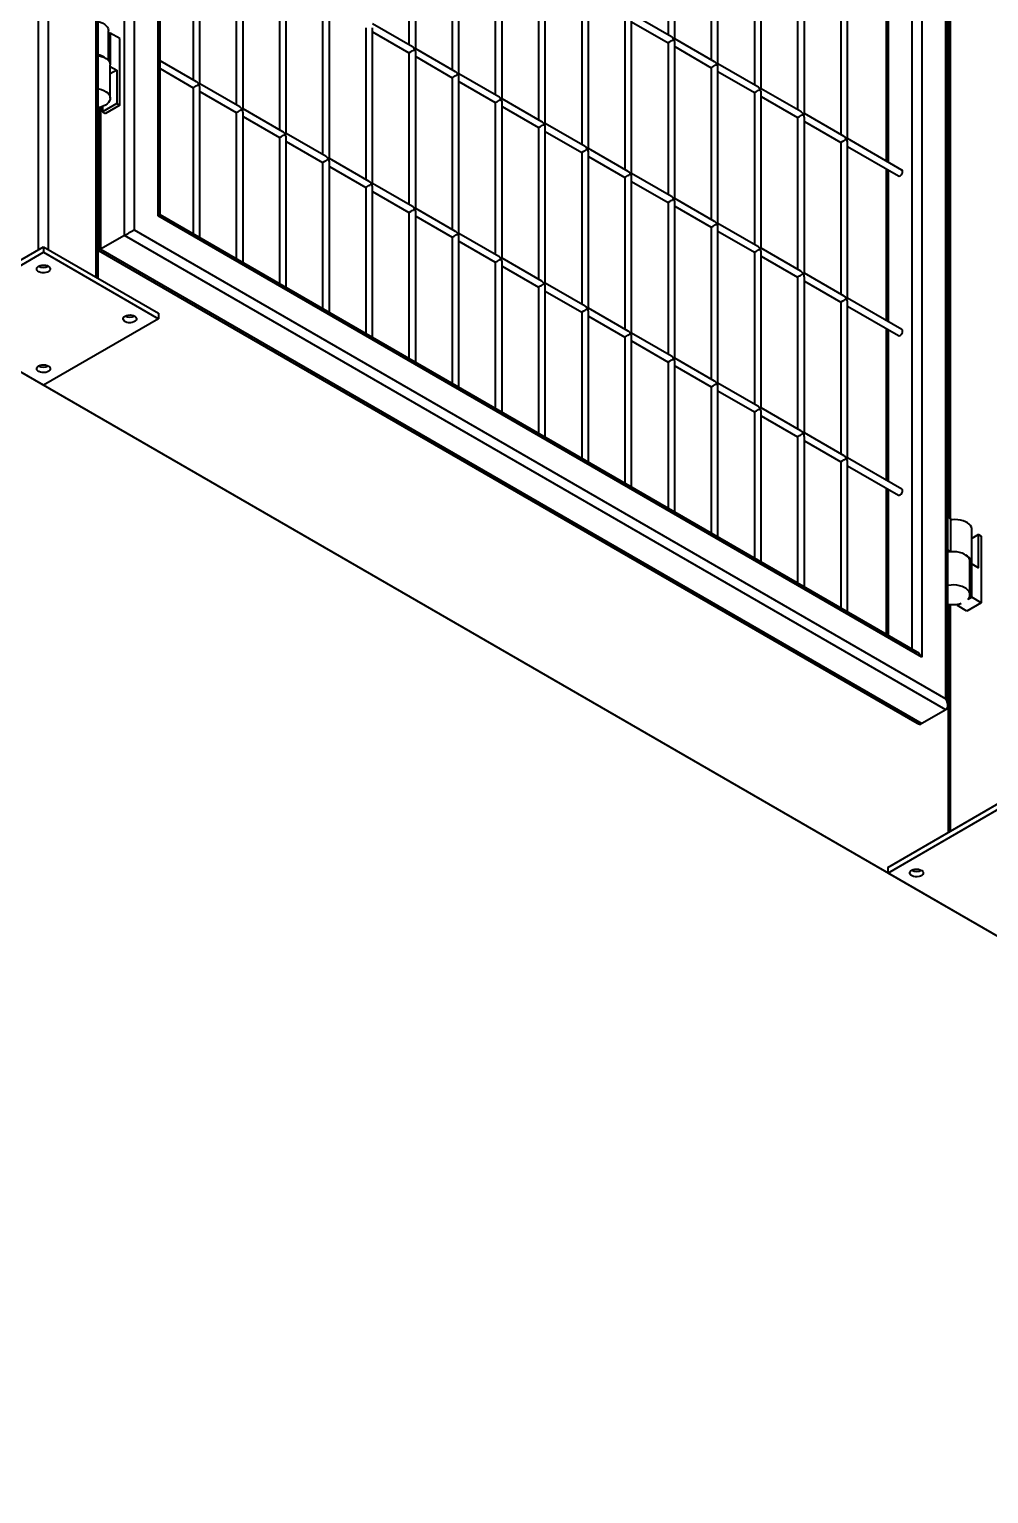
# Model space of a CAD drawing. Header units: millimetres. Extents: x 0 to 297, y 0 to 210.
# Drawn here: x 198.3 to 205.37, y 72.21 to 82.99 of the extents above; entities that cross this region are included whole.
import ezdxf

# ---------------------------------------------------------------- set-up
doc = ezdxf.new("R2010")
doc.units = ezdxf.units.MM
doc.layers.add('轮廓实线层', color=7, linetype='Continuous', lineweight=40)

msp = doc.modelspace()

# ---------------------------------------------------------------- linework, layer by layer
at = {"layer": '轮廓实线层', "color": 8, "linetype": 'Continuous', "lineweight": 40}
for p, q in [((198.3703, 81.3714), (198.3703, 97.4573)), ((198.441, 97.4573), (198.441, 81.3714)), ((198.7946, 81.1673), (198.7946, 97.2532)), ((204.8085, 78.427), (204.8085, 92.5362)), ((205.0878, 91.0056), (205.0878, 79.392)), ((204.6317, 83.1335), (204.6317, 82.0154)), ((198.8264, 82.4208), (198.8264, 81.3736)), ((204.6317, 81.9577), (204.6317, 80.8396)), ((204.6317, 80.7818), (204.6317, 79.6638)), ((204.6317, 79.606), (204.6317, 78.529)), ((205.0878, 78.7575), (205.0878, 77.0853))]:
    msp.add_line(p, q, dxfattribs=at)
at = {"layer": '轮廓实线层', "color": 7, "linetype": 'Continuous', "lineweight": 40}
for p, q in [((198.8092, 81.1589), (198.8092, 97.2328)), ((199.0031, 81.4756), (199.0031, 96.1734)), ((199.0739, 96.1326), (199.0739, 81.5165)), ((199.2506, 81.6186), (199.2506, 95.8264)), ((199.2653, 81.627), (199.2653, 95.7771)), ((205.056, 78.0631), (205.056, 92.6791)), ((205.0706, 78.0138), (205.0706, 92.6876)), ((204.8792, 92.5771), (204.8792, 78.3692)), ((205.0732, 91.0076), (205.0732, 79.4005)), ((212.5478, 72.2072), (183.5564, 88.9436)), ((203.0087, 84.0705), (203.0087, 82.9524)), ((203.0587, 82.9235), (203.0587, 84.0705)), ((201.0995, 83.9968), (201.0995, 82.8787)), ((201.1495, 82.8498), (201.1495, 83.9968)), ((201.4177, 83.8131), (201.4177, 82.695)), ((201.4677, 82.6661), (201.4677, 83.8131)), ((203.3269, 83.8868), (203.3269, 82.7687)), ((203.3769, 82.7398), (203.3769, 83.8868)), ((199.5085, 83.7394), (199.5085, 82.6213)), ((199.5585, 82.5925), (199.5585, 83.7394)), ((203.6451, 83.7031), (203.6451, 82.585)), ((203.6951, 82.5561), (203.6951, 83.7031)), ((201.7359, 83.6294), (201.7359, 82.5113)), ((201.7859, 82.4824), (201.7859, 83.6294)), ((199.8267, 83.5557), (199.8267, 82.4376)), ((199.8767, 82.4088), (199.8767, 83.5557)), ((203.9633, 83.5194), (203.9633, 82.4013)), ((204.0133, 82.3724), (204.0133, 83.5194)), ((202.0541, 83.4457), (202.0541, 82.3276)), ((202.1041, 82.2988), (202.1041, 83.4457)), ((200.1449, 83.372), (200.1449, 82.254)), ((200.1949, 82.2251), (200.1949, 83.372)), ((204.2814, 83.3357), (204.2814, 82.2176)), ((204.3314, 82.1887), (204.3314, 83.3357)), ((200.4631, 83.1883), (200.4631, 82.0703)), ((200.5131, 82.0414), (200.5131, 83.1883)), ((202.3723, 83.262), (202.3723, 82.1439)), ((202.4223, 82.1151), (202.4223, 83.262)), ((202.6905, 83.0783), (202.6905, 81.9602)), ((203.0337, 82.9379), (202.7405, 83.1072)), ((202.7405, 81.9314), (202.7405, 83.0783)), ((204.6171, 83.1419), (204.6171, 82.0238)), ((198.8842, 82.7644), (198.8842, 82.9842)), ((198.8971, 82.9658), (198.8842, 82.9584)), ((198.8971, 82.9658), (198.8971, 82.7413)), ((198.9678, 82.925), (198.8971, 82.9658)), ((200.7813, 83.0047), (200.7813, 81.8866)), ((201.1245, 82.8643), (200.8313, 83.0335)), ((200.8313, 81.8577), (200.8313, 83.0047)), ((200.8313, 82.9758), (201.0995, 82.821)), ((202.7405, 83.0495), (203.0087, 82.8946)), ((198.9678, 82.4351), (198.9678, 82.925)), ((201.4427, 82.6806), (201.1495, 82.8498)), ((203.0087, 82.8946), (203.0087, 81.7765)), ((203.3519, 82.7542), (203.0587, 82.9235)), ((203.0587, 81.7477), (203.0587, 82.8946)), ((203.0587, 82.8658), (203.3269, 82.7109)), ((199.5335, 82.6069), (199.2653, 82.7617)), ((201.0995, 82.821), (201.0995, 81.7029)), ((201.1495, 81.674), (201.1495, 82.821)), ((201.1495, 82.7921), (201.4177, 82.6373)), ((203.6701, 82.5706), (203.3769, 82.7398)), ((198.8983, 82.4861), (198.8983, 82.7311)), ((198.8983, 82.7201), (198.9466, 82.6923)), ((198.9466, 82.6923), (198.8983, 82.6644)), ((198.9466, 82.6923), (198.9466, 82.4473)), ((199.2653, 82.704), (199.5085, 82.5636)), ((201.4177, 82.6373), (201.4177, 81.5192)), ((201.7609, 82.4969), (201.4677, 82.6661)), ((201.4677, 81.4903), (201.4677, 82.6373)), ((203.3269, 82.7109), (203.3269, 81.5929)), ((203.3769, 81.564), (203.3769, 82.7109)), ((203.3769, 82.6821), (203.6451, 82.5272)), ((199.5085, 82.5636), (199.5085, 81.4866)), ((199.8517, 82.4232), (199.5585, 82.5925)), ((199.5585, 81.4578), (199.5585, 82.5636)), ((199.5585, 82.5347), (199.8267, 82.3799)), ((201.4677, 82.6084), (201.7359, 82.4536)), ((203.6451, 82.5272), (203.6451, 81.4092)), ((203.9882, 82.3869), (203.6951, 82.5561)), ((203.6951, 81.3803), (203.6951, 82.5272)), ((198.8117, 82.4174), (198.8117, 81.3651)), ((198.9466, 82.4473), (198.8405, 82.3861)), ((198.8405, 82.4253), (198.8405, 82.3861)), ((198.9678, 82.4351), (198.8617, 82.3739)), ((198.9466, 82.4473), (198.9678, 82.4351)), ((200.1699, 82.2395), (199.8767, 82.4088)), ((201.7359, 82.4536), (201.7359, 81.3355)), ((202.0791, 82.3132), (201.7859, 82.4824)), ((201.7859, 81.3066), (201.7859, 82.4536)), ((201.7859, 82.4247), (202.0541, 82.2699)), ((203.6951, 82.4984), (203.9633, 82.3436)), ((198.8405, 82.3861), (198.8617, 82.3739)), ((199.8267, 82.3799), (199.8267, 81.3029)), ((199.8767, 81.2741), (199.8767, 82.3799)), ((199.8767, 82.351), (200.1449, 82.1962)), ((203.9633, 82.3436), (203.9633, 81.2255)), ((204.3064, 82.2032), (204.0133, 82.3724)), ((204.0133, 81.1966), (204.0133, 82.3436)), ((204.0133, 82.3147), (204.2814, 82.1599)), ((200.1449, 82.1962), (200.1449, 81.1192)), ((200.4881, 82.0558), (200.1949, 82.2251)), ((200.1949, 81.0904), (200.1949, 82.1962)), ((202.0541, 82.2699), (202.0541, 81.1518)), ((202.3973, 82.1295), (202.1041, 82.2988)), ((202.1041, 81.1229), (202.1041, 82.2699)), ((202.1041, 82.241), (202.3723, 82.0862)), ((200.1949, 82.1674), (200.4631, 82.0125)), ((202.3723, 82.0862), (202.3723, 80.9681)), ((202.7155, 81.9458), (202.4223, 82.1151)), ((202.4223, 80.9392), (202.4223, 82.0862)), ((204.2814, 82.1599), (204.2814, 81.0418)), ((204.7326, 81.9572), (204.3314, 82.1887)), ((204.3314, 81.0129), (204.3314, 82.1599)), ((204.3314, 82.131), (204.7076, 81.9138)), ((200.4631, 82.0125), (200.4631, 80.9355)), ((200.8063, 81.8721), (200.5131, 82.0414)), ((200.5131, 80.9067), (200.5131, 82.0125)), ((200.5131, 81.9837), (200.7813, 81.8288)), ((202.4223, 82.0573), (202.6905, 81.9025)), ((202.6905, 81.9025), (202.6905, 80.7844)), ((203.0337, 81.7621), (202.7405, 81.9314)), ((202.7405, 80.7556), (202.7405, 81.9025)), ((202.7405, 81.8736), (203.0087, 81.7188)), ((204.6171, 81.9661), (204.6171, 80.848)), ((200.7813, 81.8288), (200.7813, 80.7519)), ((201.1245, 81.6884), (200.8313, 81.8577)), ((200.8313, 80.723), (200.8313, 81.8288)), ((200.8313, 81.8), (201.0995, 81.6451)), ((201.4427, 81.5048), (201.1495, 81.674)), ((203.0087, 81.7188), (203.0087, 80.6007)), ((203.3519, 81.5784), (203.0587, 81.7477)), ((203.0587, 80.5719), (203.0587, 81.7188)), ((203.0587, 81.6899), (203.3269, 81.5351)), ((204.8792, 78.3692), (199.2506, 81.6186)), ((204.8438, 78.4066), (199.2653, 81.627)), ((201.0995, 81.6451), (201.0995, 80.5682)), ((201.1495, 80.5393), (201.1495, 81.6451)), ((201.1495, 81.6163), (201.4177, 81.4615)), ((203.6701, 81.3947), (203.3769, 81.564)), ((199.0031, 81.4756), (198.8264, 81.3736)), ((205.056, 77.9814), (199.0031, 81.4756)), ((199.0739, 81.5165), (205.056, 78.0631)), ((201.4177, 81.4615), (201.4177, 80.3845)), ((201.7609, 81.3211), (201.4677, 81.4903)), ((201.4677, 80.3556), (201.4677, 81.4615)), ((203.3269, 81.5351), (203.3269, 80.417)), ((203.3769, 80.3882), (203.3769, 81.5351)), ((203.3769, 81.5063), (203.6451, 81.3514)), ((197.5571, 80.902), (198.4056, 81.3918)), ((197.5571, 80.8612), (198.4056, 81.351)), ((198.4056, 81.3918), (198.4056, 81.351)), ((198.4056, 81.3918), (199.2542, 80.902)), ((198.4056, 81.351), (199.2542, 80.8612)), ((198.8117, 81.3651), (204.8439, 77.8829)), ((198.8264, 81.3736), (204.8792, 77.8794)), ((201.4677, 81.4326), (201.7359, 81.2778)), ((203.6451, 81.3514), (203.6451, 80.2333)), ((203.9882, 81.211), (203.6951, 81.3803)), ((203.6951, 80.2045), (203.6951, 81.3514)), ((201.7359, 81.2778), (201.7359, 80.2008)), ((202.0791, 81.1374), (201.7859, 81.3066)), ((201.7859, 80.1719), (201.7859, 81.2778)), ((201.7859, 81.2489), (202.0541, 81.0941)), ((203.6951, 81.3226), (203.9633, 81.1677)), ((202.3973, 80.9537), (202.1041, 81.1229)), ((203.9633, 81.1677), (203.9633, 80.0497)), ((204.3064, 81.0273), (204.0133, 81.1966)), ((204.0133, 80.0208), (204.0133, 81.1677)), ((204.0133, 81.1389), (204.2814, 80.984)), ((202.0541, 81.0941), (202.0541, 80.0171)), ((202.1041, 79.9882), (202.1041, 81.0941)), ((202.1041, 81.0652), (202.3723, 80.9104)), ((204.7326, 80.7813), (204.3314, 81.0129)), ((199.2542, 80.902), (199.2542, 80.8612)), ((202.3723, 80.9104), (202.3723, 79.8334)), ((202.7155, 80.77), (202.4223, 80.9392)), ((202.4223, 79.8045), (202.4223, 80.9104)), ((204.2814, 80.984), (204.2814, 79.866)), ((204.3314, 79.8371), (204.3314, 80.984)), ((204.3314, 80.9552), (204.7076, 80.738)), ((198.4056, 80.3713), (197.5571, 80.8612)), ((199.2542, 80.8612), (198.4056, 80.3713)), ((202.4223, 80.8815), (202.6905, 80.7267)), ((202.6905, 80.7267), (202.6905, 79.6497)), ((203.0337, 80.5863), (202.7405, 80.7556)), ((202.7405, 79.6208), (202.7405, 80.7267)), ((202.7405, 80.6978), (203.0087, 80.543)), ((204.6171, 80.7903), (204.6171, 79.6722)), ((203.0087, 80.543), (203.0087, 79.466)), ((203.3519, 80.4026), (203.0587, 80.5719)), ((203.0587, 79.4371), (203.0587, 80.543)), ((203.0587, 80.5141), (203.3269, 80.3593)), ((203.3269, 80.3593), (203.3269, 79.2823)), ((203.6701, 80.2189), (203.3769, 80.3882)), ((203.3769, 79.2535), (203.3769, 80.3593)), ((203.3769, 80.3304), (203.6451, 80.1756)), ((203.6451, 80.1756), (203.6451, 79.0986)), ((203.9882, 80.0352), (203.6951, 80.2045)), ((203.6951, 79.0698), (203.6951, 80.1756)), ((203.6951, 80.1467), (203.9633, 79.9919)), ((203.9633, 79.9919), (203.9633, 78.9149)), ((204.3064, 79.8515), (204.0133, 80.0208)), ((204.0133, 78.8861), (204.0133, 79.9919)), ((204.0133, 79.9631), (204.2814, 79.8082)), ((204.7326, 79.6055), (204.3314, 79.8371)), ((204.2814, 79.8082), (204.2814, 78.7312)), ((204.3314, 78.7024), (204.3314, 79.8082)), ((204.3314, 79.7794), (204.7076, 79.5622)), ((204.6171, 79.6145), (204.6171, 78.5375)), ((205.0706, 79.4019), (205.0913, 79.39)), ((205.0913, 79.39), (205.0913, 79.145)), ((205.2482, 79.0654), (205.2482, 79.3104)), ((205.2964, 79.2716), (205.2482, 79.2437)), ((205.2964, 79.0266), (205.2964, 79.2716)), ((205.2964, 79.2716), (205.3176, 79.2593)), ((205.3176, 79.2593), (205.3176, 78.7694)), ((205.0913, 79.145), (205.0706, 79.157)), ((205.234, 78.8286), (205.234, 79.0736)), ((205.2469, 79.0552), (205.234, 79.0478)), ((205.2469, 78.8102), (205.2469, 79.0552)), ((205.2469, 79.0552), (205.2964, 79.0266)), ((205.0732, 78.7595), (205.0732, 77.0768)), ((205.1691, 78.7653), (205.1408, 78.749)), ((205.1408, 78.749), (205.1408, 78.7588)), ((205.2115, 78.7082), (205.1408, 78.749)), ((205.3176, 78.7694), (205.2115, 78.7082)), ((205.2469, 78.8102), (205.2186, 78.7939)), ((205.3176, 78.7694), (205.2469, 78.8102)), ((205.056, 77.9814), (204.8792, 77.8794)), ((204.6282, 76.8199), (205.4767, 77.3098)), ((204.6282, 76.7791), (205.4767, 77.269)), ((204.6282, 76.8199), (204.6282, 76.7791)), ((205.4767, 76.2893), (204.6282, 76.7791))]:
    msp.add_line(p, q, dxfattribs=at)
at = {"layer": '轮廓实线层', "color": 7, "linetype": 'Continuous', "lineweight": 40, "flags": 128}
for points in [[(198.8092, 83.0503), (198.8255, 83.0454), (198.8423, 83.0381), (198.8568, 83.0293), (198.8685, 83.0192), (198.8771, 83.0082), (198.8824, 82.9965), (198.8842, 82.9844), (198.8842, 82.9842)], [(198.8092, 82.8002), (198.8149, 82.7991), (198.834, 82.7942), (198.8515, 82.7874), (198.8667, 82.7791), (198.8793, 82.7694), (198.8889, 82.7586), (198.8952, 82.747), (198.8981, 82.735), (198.8983, 82.7311)], [(198.8092, 82.5552), (198.8149, 82.5542), (198.834, 82.5492), (198.8515, 82.5424), (198.8667, 82.5341), (198.8793, 82.5244), (198.8889, 82.5136), (198.8952, 82.5021), (198.8981, 82.4901), (198.8975, 82.478), (198.8934, 82.4661), (198.8859, 82.4548), (198.8753, 82.4443), (198.8617, 82.4351), (198.8457, 82.4273), (198.8276, 82.4211), (198.8092, 82.417)], [(204.7076, 81.9138), (204.7133, 81.9127), (204.7201, 81.9151)], [(204.7201, 81.9151), (204.7269, 81.9205), (204.7326, 81.9283), (204.7364, 81.9371), (204.7378, 81.9457), (204.7364, 81.9527), (204.7326, 81.9572), (204.7326, 81.9572)], [(198.3703, 81.2489), (198.3811, 81.2537), (198.3938, 81.2566), (198.4073, 81.2574), (198.4208, 81.2561), (198.4331, 81.2527), (198.4433, 81.2475), (198.4508, 81.2409), (198.4549, 81.2334), (198.4554, 81.2256), (198.4522, 81.218), (198.4455, 81.2111), (198.4359, 81.2055), (198.424, 81.2017), (198.4108, 81.1998), (198.3971, 81.2001), (198.3842, 81.2025), (198.3728, 81.2068), (198.3638, 81.2127), (198.358, 81.2198), (198.3557, 81.2276), (198.3571, 81.2354), (198.3621, 81.2427), (198.3703, 81.2489)], [(199.0067, 80.8816), (199.0175, 80.8863), (199.0302, 80.8892), (199.0437, 80.89), (199.0572, 80.8887), (199.0695, 80.8853), (199.0797, 80.8801), (199.0872, 80.8736), (199.0913, 80.8661), (199.0918, 80.8582), (199.0886, 80.8506), (199.0819, 80.8437), (199.0723, 80.8382), (199.0604, 80.8343), (199.0472, 80.8324), (199.0335, 80.8327), (199.0206, 80.8351), (199.0092, 80.8394), (199.0002, 80.8453), (198.9944, 80.8524), (198.9921, 80.8602), (198.9935, 80.868), (198.9985, 80.8753), (199.0067, 80.8816)], [(204.7076, 80.738), (204.7133, 80.7369), (204.7201, 80.7393)], [(204.7201, 80.7393), (204.7269, 80.7447), (204.7326, 80.7525), (204.7364, 80.7613), (204.7378, 80.7699), (204.7364, 80.7769), (204.7326, 80.7813), (204.7326, 80.7813)], [(198.3703, 80.5142), (198.3811, 80.5189), (198.3938, 80.5218), (198.4073, 80.5226), (198.4208, 80.5213), (198.4331, 80.5179), (198.4433, 80.5127), (198.4508, 80.5062), (198.4549, 80.4987), (198.4554, 80.4908), (198.4522, 80.4832), (198.4455, 80.4763), (198.4359, 80.4708), (198.424, 80.4669), (198.4108, 80.4651), (198.3971, 80.4653), (198.3842, 80.4677), (198.3728, 80.472), (198.3638, 80.4779), (198.358, 80.485), (198.3557, 80.4928), (198.3571, 80.5006), (198.3621, 80.5079), (198.3703, 80.5142)], [(204.7201, 79.5634), (204.7269, 79.5689), (204.7326, 79.5766), (204.7364, 79.5855), (204.7378, 79.5941), (204.7364, 79.6011), (204.7326, 79.6055), (204.7326, 79.6055)], [(204.7076, 79.5622), (204.7133, 79.5611), (204.7201, 79.5634)], [(205.2482, 79.3104), (205.248, 79.3143), (205.2451, 79.3263), (205.2387, 79.3379), (205.2291, 79.3487), (205.2165, 79.3583), (205.2013, 79.3667), (205.1839, 79.3734), (205.1647, 79.3784), (205.1444, 79.3815), (205.1235, 79.3825), (205.1026, 79.3815), (205.0913, 79.3801)], [(205.234, 79.0736), (205.234, 79.0738), (205.2322, 79.0858), (205.2269, 79.0976), (205.2183, 79.1086), (205.2066, 79.1187), (205.1921, 79.1275), (205.1754, 79.1347), (205.1567, 79.1403), (205.1367, 79.1439), (205.1159, 79.1456), (205.0949, 79.1453), (205.0743, 79.1429), (205.0706, 79.1422)], [(205.2469, 79.0552), (205.2474, 79.0573), (205.248, 79.0694), (205.2451, 79.0814), (205.2387, 79.0929), (205.2291, 79.1037), (205.2165, 79.1134), (205.2042, 79.1203)], [(205.2186, 78.7939), (205.2271, 78.805), (205.2323, 78.8167), (205.234, 78.8288), (205.2322, 78.8409), (205.2269, 78.8526), (205.2183, 78.8636), (205.2066, 78.8737), (205.1921, 78.8825), (205.1754, 78.8898), (205.1567, 78.8953), (205.1367, 78.899), (205.1159, 78.9006), (205.0949, 78.9003), (205.0743, 78.8979), (205.0706, 78.8973)], [(204.805, 76.7995), (204.8158, 76.8043), (204.8285, 76.8072), (204.842, 76.808), (204.8554, 76.8066), (204.8677, 76.8033), (204.878, 76.7981), (204.8855, 76.7915), (204.8896, 76.784), (204.8901, 76.7762), (204.8868, 76.7685), (204.8802, 76.7617), (204.8705, 76.7561), (204.8587, 76.7523), (204.8454, 76.7504), (204.8318, 76.7507), (204.8188, 76.753), (204.8075, 76.7574), (204.7985, 76.7633), (204.7927, 76.7704), (204.7903, 76.7781), (204.7917, 76.7859), (204.7967, 76.7933), (204.805, 76.7995)]]:
    msp.add_lwpolyline(points, dxfattribs=at)
at = {"layer": '轮廓实线层', "color": 7, "linetype": 'Continuous', "lineweight": 40}
for centre, radius, start, end in [((198.7763, 82.6663), 0.1429, 56.90355, 76.70887), ((198.4056, 81.3155), 0.0753, 242.01037, 297.98884), ((199.042, 80.9481), 0.0753, 242.01512, 297.98503), ((198.4056, 80.5807), 0.0753, 242.01531, 297.98487), ((205.1089, 78.9634), 0.207, 259.35903, 286.92013), ((204.8403, 76.8661), 0.0753, 242.01516, 297.98502)]:
    msp.add_arc(centre, radius, start, end, dxfattribs=at)
for centre, major_axis, ratio, start_param, end_param in [((201.1245, 82.8354), (0.025, 0.0144), 0.0000704, 3.141552, 5.4977465), ((201.1245, 82.8354), (-0.0177, 0.0306), 0.5773346, 4.7123483, 5.4978278), ((201.1245, 82.8354), (0.025, 0.0144), 0.0000704, 5.4977465, 6.2831447), ((201.1245, 82.8354), (-0.0177, 0.0306), 0.5773346, 3.9269502, 4.7123483), ((203.0337, 82.9091), (0.025, 0.0144), 0.0000704, 3.141552, 5.4977465), ((203.0337, 82.9091), (-0.0177, 0.0306), 0.5773346, 4.7123483, 5.4978278), ((203.0337, 82.9091), (0.025, 0.0144), 0.0000704, 5.4977465, 6.2831447), ((203.0337, 82.9091), (-0.0177, 0.0306), 0.5773346, 3.9269502, 4.7123483), ((203.3519, 82.7254), (0.025, 0.0144), 0.0000704, 3.141552, 5.4977465), ((203.3519, 82.7254), (-0.0177, 0.0306), 0.5773346, 4.7123483, 5.4978278), ((203.3519, 82.7254), (0.025, 0.0144), 0.0000704, 5.4977465, 6.2831447), ((203.3519, 82.7254), (-0.0177, 0.0306), 0.5773346, 3.9269502, 4.7123483), ((201.4427, 82.6517), (0.025, 0.0144), 0.0000704, 3.141552, 5.4977465), ((201.4427, 82.6517), (-0.0177, 0.0306), 0.5773346, 4.7123483, 5.4978278), ((201.4427, 82.6517), (0.025, 0.0144), 0.0000704, 5.4977465, 6.2831447), ((201.4427, 82.6517), (-0.0177, 0.0306), 0.5773346, 3.9269502, 4.7123483), ((199.5335, 82.578), (0.025, 0.0144), 0.0000704, 3.141552, 5.4977465), ((199.5335, 82.578), (-0.0177, 0.0306), 0.5773346, 4.7123483, 5.4978278), ((199.5335, 82.578), (0.025, 0.0144), 0.0000704, 5.4977465, 6.2831447), ((199.5335, 82.578), (-0.0177, 0.0306), 0.5773346, 3.9269502, 4.7123483), ((203.6701, 82.5417), (0.025, 0.0144), 0.0000704, 3.141552, 5.4977465), ((203.6701, 82.5417), (-0.0177, 0.0306), 0.5773346, 4.7123483, 5.4978278), ((203.6701, 82.5417), (0.025, 0.0144), 0.0000704, 5.4977465, 6.2831447), ((203.6701, 82.5417), (-0.0177, 0.0306), 0.5773346, 3.9269502, 4.7123483), ((199.8517, 82.3943), (-0.0177, 0.0306), 0.5773346, 4.7123483, 5.4978278), ((199.8517, 82.3943), (0.025, 0.0144), 0.0000704, 5.4977465, 6.2831447), ((201.7609, 82.468), (0.025, 0.0144), 0.0000704, 3.141552, 5.4977465), ((201.7609, 82.468), (-0.0177, 0.0306), 0.5773346, 4.7123483, 5.4978278), ((201.7609, 82.468), (0.025, 0.0144), 0.0000704, 5.4977465, 6.2831447), ((201.7609, 82.468), (-0.0177, 0.0306), 0.5773346, 3.9269502, 4.7123483), ((199.8517, 82.3943), (0.025, 0.0144), 0.0000704, 3.141552, 5.4977465), ((199.8517, 82.3943), (-0.0177, 0.0306), 0.5773346, 3.9269502, 4.7123483), ((202.0791, 82.2843), (-0.0177, 0.0306), 0.5773346, 4.7123483, 5.4978278), ((203.9883, 82.358), (0.025, 0.0144), 0.0000704, 3.141552, 5.4977465), ((203.9883, 82.358), (-0.0177, 0.0306), 0.5773346, 4.7123483, 5.4978278), ((203.9883, 82.358), (0.025, 0.0144), 0.0000704, 5.4977465, 6.2831447), ((203.9883, 82.358), (-0.0177, 0.0306), 0.5773346, 3.9269502, 4.7123483), ((200.1699, 82.2107), (0.025, 0.0144), 0.0000704, 3.141552, 5.4977465), ((200.1699, 82.2107), (-0.0177, 0.0306), 0.5773346, 4.7123483, 5.4978278), ((200.1699, 82.2107), (0.025, 0.0144), 0.0000704, 5.4977465, 6.2831447), ((200.1699, 82.2107), (-0.0177, 0.0306), 0.5773346, 3.9269502, 4.7123483), ((202.0791, 82.2843), (0.025, 0.0144), 0.0000704, 3.141552, 5.4977465), ((202.0791, 82.2843), (0.025, 0.0144), 0.0000704, 5.4977465, 6.2831447), ((202.0791, 82.2843), (-0.0177, 0.0306), 0.5773346, 3.9269502, 4.7123483), ((204.3064, 82.1743), (-0.0177, 0.0306), 0.5773346, 4.7123483, 5.4978278), ((202.3973, 82.1006), (0.025, 0.0144), 0.0000704, 3.141552, 5.4977465), ((202.3973, 82.1006), (-0.0177, 0.0306), 0.5773346, 4.7123483, 5.4978278), ((202.3973, 82.1006), (0.025, 0.0144), 0.0000704, 5.4977465, 6.2831447), ((202.3973, 82.1006), (-0.0177, 0.0306), 0.5773346, 3.9269502, 4.7123483), ((204.3064, 82.1743), (0.025, 0.0144), 0.0000704, 3.141552, 5.4977465), ((204.3064, 82.1743), (0.025, 0.0144), 0.0000704, 5.4977465, 6.2831447), ((204.3064, 82.1743), (-0.0177, 0.0306), 0.5773346, 3.9269502, 4.7123483), ((200.4881, 82.027), (0.025, 0.0144), 0.0000704, 3.141552, 5.4977465), ((200.4881, 82.027), (-0.0177, 0.0306), 0.5773346, 4.7123483, 5.4978278), ((200.4881, 82.027), (0.025, 0.0144), 0.0000704, 5.4977465, 6.2831447), ((200.4881, 82.027), (-0.0177, 0.0306), 0.5773346, 3.9269502, 4.7123483), ((200.8063, 81.8433), (-0.0177, 0.0306), 0.5773346, 4.7123483, 5.4978278), ((202.7155, 81.9169), (0.025, 0.0144), 0.0000704, 3.141552, 5.4977465), ((202.7155, 81.9169), (-0.0177, 0.0306), 0.5773346, 4.7123483, 5.4978278), ((202.7155, 81.9169), (0.025, 0.0144), 0.0000704, 5.4977465, 6.2831447), ((202.7155, 81.9169), (-0.0177, 0.0306), 0.5773346, 3.9269502, 4.7123483), ((200.8063, 81.8433), (0.025, 0.0144), 0.0000704, 3.141552, 5.4977465), ((200.8063, 81.8433), (0.025, 0.0144), 0.0000704, 5.4977465, 6.2831447), ((200.8063, 81.8433), (-0.0177, 0.0306), 0.5773346, 3.9269502, 4.7123483), ((203.0337, 81.7332), (-0.0177, 0.0306), 0.5773346, 4.7123483, 5.4978278), ((201.1245, 81.6596), (0.025, 0.0144), 0.0000704, 3.141552, 5.4977465), ((201.1245, 81.6596), (-0.0177, 0.0306), 0.5773346, 4.7123483, 5.4978278), ((201.1245, 81.6596), (0.025, 0.0144), 0.0000704, 5.4977465, 6.2831447), ((201.1245, 81.6596), (-0.0177, 0.0306), 0.5773346, 3.9269502, 4.7123483), ((203.0337, 81.7332), (0.025, 0.0144), 0.0000704, 3.141552, 5.4977465), ((203.0337, 81.7332), (0.025, 0.0144), 0.0000704, 5.4977465, 6.2831447), ((203.0337, 81.7332), (-0.0177, 0.0306), 0.5773346, 3.9269502, 4.7123483), ((199.2153, 81.5981), (0.05, 0.0289), 0.0000704, 5.4977465, 6.2832259), ((203.3519, 81.5496), (0.025, 0.0144), 0.0000704, 3.141552, 5.4977465), ((203.3519, 81.5496), (-0.0177, 0.0306), 0.5773346, 4.7123483, 5.4978278), ((203.3519, 81.5496), (0.025, 0.0144), 0.0000704, 5.4977465, 6.2831447), ((203.3519, 81.5496), (-0.0177, 0.0306), 0.5773346, 3.9269502, 4.7123483), ((199.0385, 81.4961), (0.05, 0.0289), 0.0000704, 3.9269502, 5.4977465), ((201.4427, 81.4759), (0.025, 0.0144), 0.0000704, 3.141552, 5.4977465), ((201.4427, 81.4759), (-0.0177, 0.0306), 0.5773346, 4.7123483, 5.4978278), ((201.4427, 81.4759), (0.025, 0.0144), 0.0000704, 5.4977465, 6.2831447), ((201.4427, 81.4759), (-0.0177, 0.0306), 0.5773346, 3.9269502, 4.7123483), ((198.8617, 81.394), (0.05, 0.0289), 0.0000704, 3.141552, 3.9269502), ((203.6701, 81.3659), (0.025, 0.0144), 0.0000704, 3.141552, 5.4977465), ((203.6701, 81.3659), (-0.0177, 0.0306), 0.5773346, 4.7123483, 5.4978278), ((203.6701, 81.3659), (0.025, 0.0144), 0.0000704, 5.4977465, 6.2831447), ((203.6701, 81.3659), (-0.0177, 0.0306), 0.5773346, 3.9269502, 4.7123483), ((201.7609, 81.2922), (0.025, 0.0144), 0.0000704, 3.141552, 5.4977465), ((201.7609, 81.2922), (-0.0177, 0.0306), 0.5773346, 4.7123483, 5.4978278), ((201.7609, 81.2922), (0.025, 0.0144), 0.0000704, 5.4977465, 6.2831447), ((201.7609, 81.2922), (-0.0177, 0.0306), 0.5773346, 3.9269502, 4.7123483), ((202.0791, 81.1085), (0.025, 0.0144), 0.0000704, 3.141552, 5.4977465), ((202.0791, 81.1085), (-0.0177, 0.0306), 0.5773346, 4.7123483, 5.4978278), ((202.0791, 81.1085), (0.025, 0.0144), 0.0000704, 5.4977465, 6.2831447), ((202.0791, 81.1085), (-0.0177, 0.0306), 0.5773346, 3.9269502, 4.7123483), ((203.9883, 81.1822), (0.025, 0.0144), 0.0000704, 3.141552, 5.4977465), ((203.9883, 81.1822), (-0.0177, 0.0306), 0.5773346, 4.7123483, 5.4978278), ((203.9883, 81.1822), (0.025, 0.0144), 0.0000704, 5.4977465, 6.2831447), ((203.9883, 81.1822), (-0.0177, 0.0306), 0.5773346, 3.9269502, 4.7123483), ((204.3064, 80.9985), (0.025, 0.0144), 0.0000704, 3.141552, 5.4977465), ((204.3064, 80.9985), (-0.0177, 0.0306), 0.5773346, 4.7123483, 5.4978278), ((204.3064, 80.9985), (0.025, 0.0144), 0.0000704, 5.4977465, 6.2831447), ((204.3064, 80.9985), (-0.0177, 0.0306), 0.5773346, 3.9269502, 4.7123483), ((202.3973, 80.9248), (0.025, 0.0144), 0.0000704, 3.141552, 5.4977465), ((202.3973, 80.9248), (-0.0177, 0.0306), 0.5773346, 4.7123483, 5.4978278), ((202.3973, 80.9248), (0.025, 0.0144), 0.0000704, 5.4977465, 6.2831447), ((202.3973, 80.9248), (-0.0177, 0.0306), 0.5773346, 3.9269502, 4.7123483), ((202.7155, 80.7411), (0.025, 0.0144), 0.0000704, 3.141552, 5.4977465), ((202.7155, 80.7411), (-0.0177, 0.0306), 0.5773346, 4.7123483, 5.4978278), ((202.7155, 80.7411), (0.025, 0.0144), 0.0000704, 5.4977465, 6.2831447), ((202.7155, 80.7411), (-0.0177, 0.0306), 0.5773346, 3.9269502, 4.7123483), ((203.0337, 80.5574), (-0.0177, 0.0306), 0.5773346, 4.7123483, 5.4978278), ((203.0337, 80.5574), (0.025, 0.0144), 0.0000704, 3.141552, 5.4977465), ((203.0337, 80.5574), (0.025, 0.0144), 0.0000704, 5.4977465, 6.2831447), ((203.0337, 80.5574), (-0.0177, 0.0306), 0.5773346, 3.9269502, 4.7123483), ((203.3519, 80.3737), (0.025, 0.0144), 0.0000704, 3.141552, 5.4977465), ((203.3519, 80.3737), (-0.0177, 0.0306), 0.5773346, 4.7123483, 5.4978278), ((203.3519, 80.3737), (0.025, 0.0144), 0.0000704, 5.4977465, 6.2831447), ((203.3519, 80.3737), (-0.0177, 0.0306), 0.5773346, 3.9269502, 4.7123483), ((203.6701, 80.19), (0.025, 0.0144), 0.0000704, 3.141552, 5.4977465), ((203.6701, 80.19), (-0.0177, 0.0306), 0.5773346, 4.7123483, 5.4978278), ((203.6701, 80.19), (0.025, 0.0144), 0.0000704, 5.4977465, 6.2831447), ((203.6701, 80.19), (-0.0177, 0.0306), 0.5773346, 3.9269502, 4.7123483), ((203.9883, 80.0064), (0.025, 0.0144), 0.0000704, 3.141552, 5.4977465), ((203.9883, 80.0064), (-0.0177, 0.0306), 0.5773346, 4.7123483, 5.4978278), ((203.9883, 80.0064), (0.025, 0.0144), 0.0000704, 5.4977465, 6.2831447), ((203.9883, 80.0064), (-0.0177, 0.0306), 0.5773346, 3.9269502, 4.7123483), ((204.3064, 79.8227), (0.025, 0.0144), 0.0000704, 3.141552, 5.4977465), ((204.3064, 79.8227), (-0.0177, 0.0306), 0.5773346, 4.7123483, 5.4978278), ((204.3064, 79.8227), (0.025, 0.0144), 0.0000704, 5.4977465, 6.2831447), ((204.3064, 79.8227), (-0.0177, 0.0306), 0.5773346, 3.9269502, 4.7123483), ((204.8439, 78.3488), (-0.0354, 0.0612), 0.5773346, 4.7123483, 5.4978278), ((205.0206, 78.0427), (-0.0354, 0.0612), 0.5773346, 3.141552, 4.7123483), ((204.8439, 77.9406), (-0.0354, 0.0612), 0.5773346, 2.3562351, 3.141552)]:
    msp.add_ellipse(centre, major_axis=major_axis, ratio=ratio, start_param=start_param, end_param=end_param, dxfattribs=at)

doc.saveas('drawing.dxf')
